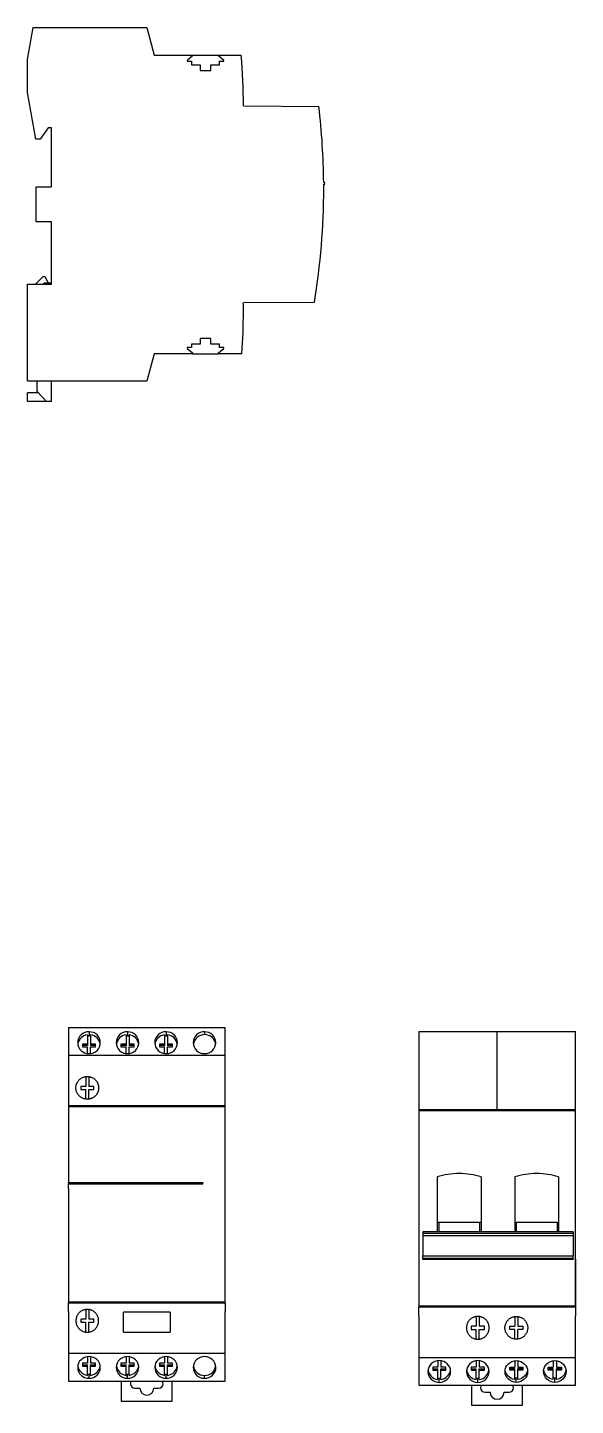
# Model space of a CAD drawing. Header units: millimetres. Extents: x 1019 to 1519, y 1262 to 1448.
# Drawn here: x 1114.2 to 1126.72, y 1265.02 to 1296.49 of the extents above; entities that cross this region are included whole.
import ezdxf

# ---------------------------------------------------------------- set-up
doc = ezdxf.new("R2010")
doc.units = ezdxf.units.MM

msp = doc.modelspace()

# ---------------------------------------------------------------- linework, layer by layer
for p, q in [((1114.205, 1295.76), (1114.334, 1296.49)), ((1114.334, 1296.49), (1116.929, 1296.49)), ((1116.929, 1296.49), (1117.098, 1295.86)), ((1114.205, 1295.01), (1114.205, 1295.76)), ((1117.098, 1295.86), (1117.97, 1295.86)), ((1117.97, 1295.841), (1117.85, 1295.74)), ((1117.97, 1295.86), (1117.97, 1295.841)), ((1117.97, 1295.86), (1118.57, 1295.86)), ((1118.57, 1295.86), (1119.085, 1295.86)), ((1118.57, 1295.841), (1118.57, 1295.86)), ((1118.69, 1295.74), (1118.57, 1295.841)), ((1117.85, 1295.74), (1117.85, 1295.72)), ((1117.85, 1295.72), (1117.95, 1295.72)), ((1117.95, 1295.72), (1117.95, 1295.64)), ((1117.95, 1295.64), (1118.145, 1295.64)), ((1118.145, 1295.64), (1118.145, 1295.51)), ((1118.145, 1295.51), (1118.395, 1295.51)), ((1118.395, 1295.64), (1118.59, 1295.64)), ((1118.395, 1295.51), (1118.395, 1295.64)), ((1118.59, 1295.72), (1118.69, 1295.72)), ((1118.59, 1295.64), (1118.59, 1295.72)), ((1118.69, 1295.72), (1118.69, 1295.74)), ((1114.394, 1293.94), (1114.205, 1295.01)), ((1119.135, 1294.7), (1120.86, 1294.685)), ((1114.675, 1294.2), (1114.493, 1293.94)), ((1114.755, 1294.2), (1114.675, 1294.2)), ((1114.755, 1292.85), (1114.755, 1294.2)), ((1114.493, 1293.94), (1114.394, 1293.94)), ((1120.979, 1292.95), (1120.969, 1292.95)), ((1120.97, 1292.91), (1120.979, 1292.91)), ((1114.405, 1292.85), (1114.755, 1292.85)), ((1114.405, 1292.05), (1114.405, 1292.85)), ((1114.755, 1292.05), (1114.405, 1292.05)), ((1114.755, 1290.63), (1114.755, 1292.05)), ((1114.385, 1290.63), (1114.555, 1290.8)), ((1114.605, 1290.8), (1114.555, 1290.8)), ((1114.605, 1290.8), (1114.675, 1290.65)), ((1114.205, 1290.63), (1114.755, 1290.63)), ((1114.205, 1288.41), (1114.205, 1290.63)), ((1114.57, 1290.63), (1114.586, 1290.65)), ((1114.755, 1290.65), (1114.586, 1290.65)), ((1120.757, 1290.214), (1119.134, 1290.2)), ((1117.85, 1289.18), (1117.85, 1289.16)), ((1117.95, 1289.18), (1117.85, 1289.18)), ((1117.85, 1289.16), (1117.97, 1289.06)), ((1117.95, 1289.26), (1117.95, 1289.18)), ((1118.145, 1289.26), (1117.95, 1289.26)), ((1118.145, 1289.39), (1118.145, 1289.26)), ((1118.395, 1289.39), (1118.145, 1289.39)), ((1118.395, 1289.26), (1118.395, 1289.39)), ((1118.59, 1289.26), (1118.395, 1289.26)), ((1118.57, 1289.06), (1118.69, 1289.16)), ((1118.59, 1289.18), (1118.59, 1289.26)), ((1118.69, 1289.18), (1118.59, 1289.18)), ((1118.69, 1289.16), (1118.69, 1289.18)), ((1117.098, 1289.04), (1116.929, 1288.41)), ((1117.97, 1289.04), (1117.098, 1289.04)), ((1117.97, 1289.06), (1117.97, 1289.04)), ((1117.97, 1289.04), (1118.57, 1289.04)), ((1118.57, 1289.04), (1118.57, 1289.06)), ((1119.101, 1289.04), (1118.57, 1289.04)), ((1116.929, 1288.41), (1114.205, 1288.41)), ((1114.425, 1288.179), (1114.425, 1288.41)), ((1114.755, 1287.95), (1114.755, 1288.41)), ((1114.205, 1287.95), (1114.205, 1288.15)), ((1114.452, 1288.15), (1114.205, 1288.15)), ((1114.639, 1287.95), (1114.205, 1287.95)), ((1114.639, 1287.95), (1114.425, 1288.179)), ((1114.755, 1287.95), (1114.639, 1287.95)), ((1115.139, 1273.651), (1115.139, 1273.021)), ((1115.139, 1273.651), (1118.719, 1273.651)), ((1115.574, 1273.485), (1115.574, 1273.272)), ((1115.609, 1273.552), (1115.609, 1273.456)), ((1115.644, 1273.485), (1115.644, 1273.272)), ((1116.454, 1273.485), (1116.454, 1273.272)), ((1116.489, 1273.552), (1116.489, 1273.456)), ((1116.524, 1273.485), (1116.524, 1273.272)), ((1117.334, 1273.485), (1117.334, 1273.272)), ((1117.369, 1273.552), (1117.369, 1273.456)), ((1117.404, 1273.485), (1117.404, 1273.272)), ((1118.249, 1273.552), (1118.249, 1273.487)), ((1118.719, 1273.021), (1118.719, 1273.651)), ((1123.14, 1273.557), (1123.14, 1272.927)), ((1123.14, 1273.557), (1126.72, 1273.557)), ((1126.72, 1272.927), (1126.72, 1273.557)), ((1115.574, 1273.272), (1115.459, 1273.272)), ((1115.459, 1273.272), (1115.459, 1273.205)), ((1115.574, 1273.241), (1115.459, 1273.241)), ((1115.459, 1273.205), (1115.574, 1273.205)), ((1115.574, 1273.272), (1115.574, 1273.241)), ((1115.574, 1273.057), (1115.574, 1273.205)), ((1115.644, 1273.272), (1115.644, 1273.241)), ((1115.759, 1273.272), (1115.644, 1273.272)), ((1115.759, 1273.241), (1115.644, 1273.241)), ((1115.644, 1273.205), (1115.759, 1273.205)), ((1115.644, 1273.057), (1115.644, 1273.205)), ((1115.759, 1273.205), (1115.759, 1273.272)), ((1116.454, 1273.272), (1116.339, 1273.272)), ((1116.339, 1273.272), (1116.339, 1273.205)), ((1116.454, 1273.241), (1116.339, 1273.241)), ((1116.339, 1273.205), (1116.454, 1273.205)), ((1116.454, 1273.272), (1116.454, 1273.241)), ((1116.454, 1273.057), (1116.454, 1273.205)), ((1116.524, 1273.272), (1116.524, 1273.241)), ((1116.639, 1273.272), (1116.524, 1273.272)), ((1116.639, 1273.241), (1116.524, 1273.241)), ((1116.524, 1273.205), (1116.639, 1273.205)), ((1116.524, 1273.057), (1116.524, 1273.205)), ((1116.639, 1273.205), (1116.639, 1273.272)), ((1117.334, 1273.272), (1117.219, 1273.272)), ((1117.219, 1273.272), (1117.219, 1273.205)), ((1117.334, 1273.241), (1117.219, 1273.241)), ((1117.219, 1273.205), (1117.334, 1273.205)), ((1117.334, 1273.272), (1117.334, 1273.241)), ((1117.334, 1273.057), (1117.334, 1273.205)), ((1117.404, 1273.272), (1117.404, 1273.241)), ((1117.519, 1273.272), (1117.404, 1273.272)), ((1117.519, 1273.241), (1117.404, 1273.241)), ((1117.404, 1273.205), (1117.519, 1273.205)), ((1117.404, 1273.057), (1117.404, 1273.205)), ((1117.519, 1273.205), (1117.519, 1273.272)), ((1115.139, 1273.021), (1115.139, 1271.861)), ((1115.139, 1273.021), (1118.719, 1273.021)), ((1118.719, 1271.861), (1118.719, 1273.021)), ((1123.14, 1272.927), (1123.14, 1271.767)), ((1126.72, 1271.767), (1126.72, 1272.927)), ((1115.375, 1272.444), (1115.384, 1272.453)), ((1115.384, 1272.453), (1115.393, 1272.461)), ((1115.393, 1272.461), (1115.402, 1272.47)), ((1115.402, 1272.47), (1115.411, 1272.477)), ((1115.411, 1272.477), (1115.421, 1272.484)), ((1115.421, 1272.484), (1115.431, 1272.491)), ((1115.431, 1272.491), (1115.442, 1272.497)), ((1115.442, 1272.497), (1115.452, 1272.503)), ((1115.452, 1272.503), (1115.463, 1272.508)), ((1115.463, 1272.508), (1115.474, 1272.513)), ((1115.474, 1272.513), (1115.486, 1272.517)), ((1115.486, 1272.517), (1115.497, 1272.521)), ((1115.497, 1272.521), (1115.509, 1272.524)), ((1115.509, 1272.524), (1115.521, 1272.526)), ((1115.521, 1272.526), (1115.533, 1272.528)), ((1115.533, 1272.528), (1115.545, 1272.53)), ((1115.534, 1272.528), (1115.534, 1272.306)), ((1115.545, 1272.53), (1115.557, 1272.53)), ((1115.557, 1272.53), (1115.569, 1272.531)), ((1115.569, 1272.531), (1115.581, 1272.53)), ((1115.581, 1272.53), (1115.593, 1272.53)), ((1115.593, 1272.53), (1115.606, 1272.528)), ((1115.604, 1272.528), (1115.604, 1272.306)), ((1115.606, 1272.528), (1115.618, 1272.526)), ((1115.618, 1272.526), (1115.629, 1272.524)), ((1115.629, 1272.524), (1115.641, 1272.52)), ((1115.641, 1272.52), (1115.653, 1272.517)), ((1115.653, 1272.517), (1115.664, 1272.513)), ((1115.664, 1272.513), (1115.676, 1272.508)), ((1115.676, 1272.508), (1115.687, 1272.503)), ((1115.687, 1272.503), (1115.698, 1272.497)), ((1115.698, 1272.497), (1115.708, 1272.49)), ((1115.708, 1272.49), (1115.718, 1272.484)), ((1115.718, 1272.484), (1115.728, 1272.476)), ((1115.728, 1272.476), (1115.738, 1272.469)), ((1115.738, 1272.469), (1115.747, 1272.46)), ((1115.747, 1272.46), (1115.756, 1272.452)), ((1115.756, 1272.452), (1115.764, 1272.443)), ((1115.309, 1272.277), (1115.31, 1272.289)), ((1115.309, 1272.265), (1115.309, 1272.277)), ((1115.31, 1272.252), (1115.309, 1272.265)), ((1115.31, 1272.289), (1115.311, 1272.301)), ((1115.311, 1272.24), (1115.31, 1272.252)), ((1115.311, 1272.301), (1115.313, 1272.314)), ((1115.313, 1272.228), (1115.311, 1272.24)), ((1115.313, 1272.314), (1115.315, 1272.326)), ((1115.315, 1272.216), (1115.313, 1272.228)), ((1115.315, 1272.326), (1115.318, 1272.338)), ((1115.318, 1272.204), (1115.315, 1272.216)), ((1115.318, 1272.338), (1115.321, 1272.349)), ((1115.321, 1272.192), (1115.318, 1272.204)), ((1115.321, 1272.349), (1115.325, 1272.361)), ((1115.325, 1272.181), (1115.321, 1272.192)), ((1115.325, 1272.361), (1115.33, 1272.372)), ((1115.33, 1272.169), (1115.325, 1272.181)), ((1115.33, 1272.372), (1115.335, 1272.383)), ((1115.335, 1272.158), (1115.33, 1272.169)), ((1115.335, 1272.383), (1115.34, 1272.394)), ((1115.34, 1272.147), (1115.335, 1272.158)), ((1115.34, 1272.394), (1115.346, 1272.405)), ((1115.346, 1272.137), (1115.34, 1272.147)), ((1115.346, 1272.405), (1115.353, 1272.415)), ((1115.353, 1272.127), (1115.346, 1272.137)), ((1115.353, 1272.415), (1115.36, 1272.425)), ((1115.36, 1272.425), (1115.368, 1272.435)), ((1115.368, 1272.435), (1115.375, 1272.444)), ((1115.419, 1272.306), (1115.419, 1272.236)), ((1115.534, 1272.306), (1115.419, 1272.306)), ((1115.419, 1272.236), (1115.534, 1272.236)), ((1115.534, 1272.013), (1115.534, 1272.236)), ((1115.719, 1272.306), (1115.604, 1272.306)), ((1115.604, 1272.013), (1115.604, 1272.236)), ((1115.604, 1272.236), (1115.719, 1272.236)), ((1115.719, 1272.236), (1115.719, 1272.306)), ((1115.764, 1272.443), (1115.772, 1272.433)), ((1115.772, 1272.433), (1115.779, 1272.424)), ((1115.779, 1272.424), (1115.786, 1272.414)), ((1115.786, 1272.414), (1115.793, 1272.403)), ((1115.792, 1272.137), (1115.786, 1272.127)), ((1115.798, 1272.148), (1115.792, 1272.137)), ((1115.793, 1272.403), (1115.799, 1272.393)), ((1115.804, 1272.158), (1115.798, 1272.148)), ((1115.799, 1272.393), (1115.804, 1272.382)), ((1115.804, 1272.382), (1115.809, 1272.371)), ((1115.809, 1272.169), (1115.804, 1272.158)), ((1115.809, 1272.371), (1115.814, 1272.359)), ((1115.813, 1272.181), (1115.809, 1272.169)), ((1115.817, 1272.192), (1115.813, 1272.181)), ((1115.814, 1272.359), (1115.817, 1272.348)), ((1115.817, 1272.348), (1115.821, 1272.336)), ((1115.82, 1272.204), (1115.817, 1272.192)), ((1115.823, 1272.215), (1115.82, 1272.204)), ((1115.821, 1272.336), (1115.824, 1272.324)), ((1115.826, 1272.227), (1115.823, 1272.215)), ((1115.824, 1272.324), (1115.826, 1272.312)), ((1115.826, 1272.312), (1115.827, 1272.3)), ((1115.827, 1272.239), (1115.826, 1272.227)), ((1115.827, 1272.3), (1115.829, 1272.288)), ((1115.828, 1272.252), (1115.827, 1272.239)), ((1115.829, 1272.264), (1115.828, 1272.252)), ((1115.829, 1272.288), (1115.829, 1272.276)), ((1115.829, 1272.276), (1115.829, 1272.264)), ((1115.139, 1271.861), (1115.139, 1271.846)), ((1118.719, 1271.861), (1115.139, 1271.861)), ((1115.139, 1271.846), (1115.139, 1270.111)), ((1115.139, 1271.846), (1118.719, 1271.846)), ((1115.36, 1272.117), (1115.353, 1272.127)), ((1115.367, 1272.107), (1115.36, 1272.117)), ((1115.375, 1272.098), (1115.367, 1272.107)), ((1115.383, 1272.089), (1115.375, 1272.098)), ((1115.392, 1272.08), (1115.383, 1272.089)), ((1115.401, 1272.072), (1115.392, 1272.08)), ((1115.411, 1272.065), (1115.401, 1272.072)), ((1115.42, 1272.057), (1115.411, 1272.065)), ((1115.431, 1272.051), (1115.42, 1272.057)), ((1115.441, 1272.044), (1115.431, 1272.051)), ((1115.452, 1272.039), (1115.441, 1272.044)), ((1115.463, 1272.033), (1115.452, 1272.039)), ((1115.474, 1272.029), (1115.463, 1272.033)), ((1115.485, 1272.025), (1115.474, 1272.029)), ((1115.497, 1272.021), (1115.485, 1272.025)), ((1115.509, 1272.018), (1115.497, 1272.021)), ((1115.521, 1272.015), (1115.509, 1272.018)), ((1115.533, 1272.013), (1115.521, 1272.015)), ((1115.545, 1272.012), (1115.533, 1272.013)), ((1115.557, 1272.011), (1115.545, 1272.012)), ((1115.569, 1272.011), (1115.557, 1272.011)), ((1115.581, 1272.011), (1115.569, 1272.011)), ((1115.594, 1272.012), (1115.581, 1272.011)), ((1115.606, 1272.013), (1115.594, 1272.012)), ((1115.618, 1272.015), (1115.606, 1272.013)), ((1115.63, 1272.018), (1115.618, 1272.015)), ((1115.641, 1272.021), (1115.63, 1272.018)), ((1115.653, 1272.025), (1115.641, 1272.021)), ((1115.664, 1272.029), (1115.653, 1272.025)), ((1115.676, 1272.033), (1115.664, 1272.029)), ((1115.687, 1272.039), (1115.676, 1272.033)), ((1115.697, 1272.044), (1115.687, 1272.039)), ((1115.708, 1272.051), (1115.697, 1272.044)), ((1115.718, 1272.057), (1115.708, 1272.051)), ((1115.728, 1272.065), (1115.718, 1272.057)), ((1115.737, 1272.072), (1115.728, 1272.065)), ((1115.746, 1272.08), (1115.737, 1272.072)), ((1115.755, 1272.089), (1115.746, 1272.08)), ((1115.763, 1272.098), (1115.755, 1272.089)), ((1115.771, 1272.107), (1115.763, 1272.098)), ((1115.779, 1272.117), (1115.771, 1272.107)), ((1115.786, 1272.127), (1115.779, 1272.117)), ((1118.719, 1271.846), (1118.719, 1271.861)), ((1118.719, 1269.976), (1118.719, 1271.846)), ((1123.14, 1271.767), (1123.14, 1267.282)), ((1123.14, 1271.767), (1123.14, 1271.752)), ((1126.72, 1271.767), (1123.14, 1271.767)), ((1123.14, 1271.752), (1126.72, 1271.752)), ((1123.18, 1271.752), (1126.72, 1271.752)), ((1126.72, 1271.752), (1126.72, 1271.767)), ((1126.72, 1269.882), (1126.72, 1271.752)), ((1115.139, 1270.091), (1115.139, 1270.111)), ((1115.139, 1270.111), (1118.209, 1270.111)), ((1115.139, 1270.091), (1115.139, 1270.071)), ((1118.209, 1270.071), (1115.139, 1270.071)), ((1115.139, 1269.976), (1115.139, 1270.071)), ((1115.139, 1269.976), (1115.139, 1267.375)), ((1118.209, 1270.111), (1118.209, 1270.091)), ((1118.209, 1270.071), (1118.209, 1270.091)), ((1118.719, 1267.375), (1118.719, 1269.976)), ((1123.565, 1270.236), (1123.565, 1269.524)), ((1124.565, 1270.236), (1124.565, 1269.524)), ((1125.335, 1270.236), (1125.335, 1269.524)), ((1126.335, 1270.236), (1126.335, 1269.524)), ((1126.72, 1267.282), (1126.72, 1269.882)), ((1123.565, 1269.524), (1123.565, 1268.982)), ((1124.565, 1269.524), (1124.565, 1268.982)), ((1125.335, 1269.524), (1125.335, 1268.982)), ((1126.335, 1269.524), (1126.335, 1268.982)), ((1123.565, 1269.203), (1123.6, 1269.203)), ((1123.6, 1269.203), (1124.53, 1269.203)), ((1123.6, 1269.203), (1123.6, 1268.982)), ((1124.53, 1269.203), (1124.565, 1269.203)), ((1124.53, 1269.203), (1124.53, 1268.982)), ((1125.335, 1269.203), (1125.37, 1269.203)), ((1125.37, 1269.203), (1126.3, 1269.203)), ((1125.37, 1269.203), (1125.37, 1268.982)), ((1126.3, 1269.203), (1126.3, 1268.982)), ((1123.235, 1268.982), (1123.235, 1268.954)), ((1126.665, 1268.982), (1123.235, 1268.982)), ((1123.235, 1268.954), (1123.235, 1268.898)), ((1123.235, 1268.954), (1126.665, 1268.954)), ((1123.235, 1268.898), (1123.235, 1268.437)), ((1123.235, 1268.898), (1126.665, 1268.898)), ((1126.665, 1268.982), (1126.665, 1268.954)), ((1126.665, 1268.954), (1126.665, 1268.898)), ((1126.665, 1268.898), (1126.665, 1268.437)), ((1123.235, 1268.374), (1123.235, 1268.437)), ((1123.235, 1268.437), (1126.665, 1268.437)), ((1123.235, 1268.374), (1123.235, 1268.361)), ((1126.665, 1268.374), (1123.235, 1268.374)), ((1126.665, 1268.361), (1123.235, 1268.361)), ((1123.235, 1268.353), (1123.235, 1268.361)), ((1126.665, 1268.374), (1126.665, 1268.437)), ((1126.665, 1268.374), (1126.665, 1268.361)), ((1126.665, 1268.353), (1126.665, 1268.361)), ((1126.72, 1268.36), (1126.72, 1267.252)), ((1126.665, 1268.353), (1123.235, 1268.353)), ((1118.719, 1267.375), (1115.139, 1267.375)), ((1115.139, 1267.375), (1115.139, 1267.361)), ((1115.139, 1267.161), (1115.139, 1267.361)), ((1115.139, 1267.361), (1118.719, 1267.361)), ((1115.139, 1267.161), (1115.139, 1266.201)), ((1115.363, 1267.109), (1115.352, 1267.094)), ((1115.375, 1267.123), (1115.363, 1267.109)), ((1115.387, 1267.137), (1115.375, 1267.123)), ((1115.401, 1267.149), (1115.387, 1267.137)), ((1115.416, 1267.161), (1115.401, 1267.149)), ((1115.428, 1267.169), (1115.416, 1267.161)), ((1115.441, 1267.177), (1115.428, 1267.169)), ((1115.454, 1267.184), (1115.441, 1267.177)), ((1115.468, 1267.19), (1115.454, 1267.184)), ((1115.482, 1267.195), (1115.468, 1267.19)), ((1115.496, 1267.2), (1115.482, 1267.195)), ((1115.51, 1267.204), (1115.496, 1267.2)), ((1115.525, 1267.207), (1115.51, 1267.204)), ((1115.539, 1267.209), (1115.525, 1267.207)), ((1115.534, 1267.208), (1115.534, 1266.986)), ((1115.554, 1267.21), (1115.539, 1267.209)), ((1115.569, 1267.211), (1115.554, 1267.21)), ((1115.584, 1267.21), (1115.569, 1267.211)), ((1115.599, 1267.209), (1115.584, 1267.21)), ((1115.614, 1267.207), (1115.599, 1267.209)), ((1115.604, 1267.208), (1115.604, 1266.986)), ((1115.628, 1267.204), (1115.614, 1267.207)), ((1115.643, 1267.2), (1115.628, 1267.204)), ((1115.657, 1267.195), (1115.643, 1267.2)), ((1115.671, 1267.19), (1115.657, 1267.195)), ((1115.684, 1267.184), (1115.671, 1267.19)), ((1115.697, 1267.177), (1115.684, 1267.184)), ((1115.71, 1267.169), (1115.697, 1267.177)), ((1115.722, 1267.161), (1115.71, 1267.169)), ((1115.737, 1267.149), (1115.722, 1267.161)), ((1115.751, 1267.137), (1115.737, 1267.149)), ((1115.764, 1267.123), (1115.751, 1267.137)), ((1115.776, 1267.109), (1115.764, 1267.123)), ((1115.786, 1267.094), (1115.776, 1267.109)), ((1116.399, 1266.691), (1116.399, 1267.151)), ((1117.459, 1267.151), (1116.399, 1267.151)), ((1117.459, 1267.151), (1117.459, 1266.691)), ((1118.719, 1267.361), (1118.719, 1267.375)), ((1118.719, 1267.361), (1118.719, 1267.161)), ((1118.719, 1266.201), (1118.719, 1267.161)), ((1126.72, 1267.282), (1123.14, 1267.282)), ((1123.14, 1267.282), (1123.14, 1267.267)), ((1123.14, 1267.067), (1123.14, 1267.267)), ((1123.14, 1267.267), (1126.72, 1267.267)), ((1126.72, 1267.267), (1126.72, 1267.282)), ((1126.72, 1267.267), (1126.72, 1267.067)), ((1115.31, 1266.971), (1115.309, 1266.953)), ((1115.309, 1266.953), (1115.31, 1266.934)), ((1115.312, 1266.99), (1115.31, 1266.971)), ((1115.31, 1266.934), (1115.312, 1266.915)), ((1115.316, 1267.008), (1115.312, 1266.99)), ((1115.312, 1266.915), (1115.315, 1266.897)), ((1115.315, 1266.897), (1115.319, 1266.879)), ((1115.32, 1267.026), (1115.316, 1267.008)), ((1115.319, 1266.879), (1115.325, 1266.861)), ((1115.326, 1267.044), (1115.32, 1267.026)), ((1115.325, 1266.861), (1115.332, 1266.844)), ((1115.334, 1267.061), (1115.326, 1267.044)), ((1115.332, 1266.844), (1115.34, 1266.827)), ((1115.342, 1267.078), (1115.334, 1267.061)), ((1115.34, 1266.827), (1115.35, 1266.811)), ((1115.352, 1267.094), (1115.342, 1267.078)), ((1115.35, 1266.811), (1115.36, 1266.796)), ((1115.36, 1266.796), (1115.372, 1266.781)), ((1115.419, 1266.986), (1115.419, 1266.916)), ((1115.534, 1266.986), (1115.419, 1266.986)), ((1115.419, 1266.916), (1115.534, 1266.916)), ((1115.534, 1266.693), (1115.534, 1266.916)), ((1115.719, 1266.986), (1115.604, 1266.986)), ((1115.604, 1266.693), (1115.604, 1266.916)), ((1115.604, 1266.916), (1115.719, 1266.916)), ((1115.719, 1266.916), (1115.719, 1266.986)), ((1115.766, 1266.781), (1115.778, 1266.796)), ((1115.778, 1266.796), (1115.789, 1266.811)), ((1115.796, 1267.078), (1115.786, 1267.094)), ((1115.789, 1266.811), (1115.798, 1266.827)), ((1115.805, 1267.061), (1115.796, 1267.078)), ((1115.798, 1266.827), (1115.806, 1266.844)), ((1115.812, 1267.044), (1115.805, 1267.061)), ((1115.806, 1266.844), (1115.813, 1266.861)), ((1115.818, 1267.026), (1115.812, 1267.044)), ((1115.813, 1266.861), (1115.819, 1266.879)), ((1115.823, 1267.008), (1115.818, 1267.026)), ((1115.819, 1266.879), (1115.824, 1266.897)), ((1115.826, 1266.99), (1115.823, 1267.008)), ((1115.824, 1266.897), (1115.827, 1266.915)), ((1115.828, 1266.971), (1115.826, 1266.99)), ((1115.827, 1266.915), (1115.829, 1266.934)), ((1115.829, 1266.952), (1115.828, 1266.971)), ((1115.829, 1266.934), (1115.829, 1266.952)), ((1123.14, 1267.067), (1123.14, 1266.107)), ((1124.233, 1266.829), (1124.231, 1266.81)), ((1124.231, 1266.81), (1124.231, 1266.792)), ((1124.231, 1266.792), (1124.231, 1266.773)), ((1124.237, 1266.847), (1124.233, 1266.829)), ((1124.242, 1266.865), (1124.237, 1266.847)), ((1124.248, 1266.883), (1124.242, 1266.865)), ((1124.255, 1266.9), (1124.248, 1266.883)), ((1124.264, 1266.917), (1124.255, 1266.9)), ((1124.273, 1266.933), (1124.264, 1266.917)), ((1124.284, 1266.948), (1124.273, 1266.933)), ((1124.296, 1266.962), (1124.284, 1266.948)), ((1124.309, 1266.976), (1124.296, 1266.962)), ((1124.322, 1266.988), (1124.309, 1266.976)), ((1124.337, 1267), (1124.322, 1266.988)), ((1124.35, 1267.008), (1124.337, 1267)), ((1124.34, 1266.825), (1124.34, 1266.755)), ((1124.455, 1266.825), (1124.34, 1266.825)), ((1124.362, 1267.016), (1124.35, 1267.008)), ((1124.375, 1267.023), (1124.362, 1267.016)), ((1124.389, 1267.029), (1124.375, 1267.023)), ((1124.403, 1267.035), (1124.389, 1267.029)), ((1124.417, 1267.039), (1124.403, 1267.035)), ((1124.432, 1267.043), (1124.417, 1267.039)), ((1124.446, 1267.046), (1124.432, 1267.043)), ((1124.461, 1267.048), (1124.446, 1267.046)), ((1124.455, 1267.048), (1124.455, 1266.825)), ((1124.476, 1267.049), (1124.461, 1267.048)), ((1124.49, 1267.05), (1124.476, 1267.049)), ((1124.505, 1267.049), (1124.49, 1267.05)), ((1124.52, 1267.048), (1124.505, 1267.049)), ((1124.535, 1267.046), (1124.52, 1267.048)), ((1124.525, 1267.048), (1124.525, 1266.825)), ((1124.64, 1266.825), (1124.525, 1266.825)), ((1124.549, 1267.043), (1124.535, 1267.046)), ((1124.564, 1267.039), (1124.549, 1267.043)), ((1124.578, 1267.035), (1124.564, 1267.039)), ((1124.592, 1267.029), (1124.578, 1267.035)), ((1124.606, 1267.023), (1124.592, 1267.029)), ((1124.619, 1267.016), (1124.606, 1267.023)), ((1124.631, 1267.008), (1124.619, 1267.016)), ((1124.644, 1267), (1124.631, 1267.008)), ((1124.64, 1266.755), (1124.64, 1266.825)), ((1124.659, 1266.988), (1124.644, 1267)), ((1124.672, 1266.976), (1124.659, 1266.988)), ((1124.685, 1266.962), (1124.672, 1266.976)), ((1124.697, 1266.948), (1124.685, 1266.962)), ((1124.708, 1266.933), (1124.697, 1266.948)), ((1124.717, 1266.917), (1124.708, 1266.933)), ((1124.726, 1266.9), (1124.717, 1266.917)), ((1124.733, 1266.883), (1124.726, 1266.9)), ((1124.739, 1266.865), (1124.733, 1266.883)), ((1124.744, 1266.847), (1124.739, 1266.865)), ((1124.748, 1266.829), (1124.744, 1266.847)), ((1124.75, 1266.81), (1124.748, 1266.829)), ((1124.75, 1266.792), (1124.75, 1266.81)), ((1124.75, 1266.773), (1124.75, 1266.792)), ((1125.111, 1266.81), (1125.113, 1266.829)), ((1125.111, 1266.792), (1125.111, 1266.81)), ((1125.111, 1266.773), (1125.111, 1266.792)), ((1125.113, 1266.829), (1125.117, 1266.847)), ((1125.117, 1266.847), (1125.122, 1266.865)), ((1125.122, 1266.865), (1125.128, 1266.883)), ((1125.128, 1266.883), (1125.135, 1266.9)), ((1125.135, 1266.9), (1125.144, 1266.917)), ((1125.144, 1266.917), (1125.153, 1266.933)), ((1125.153, 1266.933), (1125.164, 1266.948)), ((1125.164, 1266.948), (1125.176, 1266.962)), ((1125.176, 1266.962), (1125.189, 1266.976)), ((1125.189, 1266.976), (1125.202, 1266.988)), ((1125.202, 1266.988), (1125.217, 1267)), ((1125.217, 1267), (1125.23, 1267.008)), ((1125.22, 1266.825), (1125.335, 1266.825)), ((1125.22, 1266.755), (1125.22, 1266.825)), ((1125.23, 1267.008), (1125.242, 1267.016)), ((1125.242, 1267.016), (1125.255, 1267.023)), ((1125.255, 1267.023), (1125.269, 1267.029)), ((1125.269, 1267.029), (1125.283, 1267.035)), ((1125.283, 1267.035), (1125.297, 1267.039)), ((1125.297, 1267.039), (1125.312, 1267.043)), ((1125.312, 1267.043), (1125.326, 1267.046)), ((1125.326, 1267.046), (1125.341, 1267.048)), ((1125.335, 1267.048), (1125.335, 1266.825)), ((1125.341, 1267.048), (1125.356, 1267.049)), ((1125.356, 1267.049), (1125.37, 1267.05)), ((1125.37, 1267.05), (1125.385, 1267.049)), ((1125.385, 1267.049), (1125.4, 1267.048)), ((1125.4, 1267.048), (1125.415, 1267.046)), ((1125.405, 1267.048), (1125.405, 1266.825)), ((1125.405, 1266.825), (1125.52, 1266.825)), ((1125.415, 1267.046), (1125.429, 1267.043)), ((1125.429, 1267.043), (1125.444, 1267.039)), ((1125.444, 1267.039), (1125.458, 1267.035)), ((1125.458, 1267.035), (1125.472, 1267.029)), ((1125.472, 1267.029), (1125.486, 1267.023)), ((1125.486, 1267.023), (1125.499, 1267.016)), ((1125.499, 1267.016), (1125.511, 1267.008)), ((1125.511, 1267.008), (1125.524, 1267)), ((1125.52, 1266.825), (1125.52, 1266.755)), ((1125.524, 1267), (1125.539, 1266.988)), ((1125.539, 1266.988), (1125.552, 1266.976)), ((1125.552, 1266.976), (1125.565, 1266.962)), ((1125.565, 1266.962), (1125.577, 1266.948)), ((1125.577, 1266.948), (1125.588, 1266.933)), ((1125.588, 1266.933), (1125.597, 1266.917)), ((1125.597, 1266.917), (1125.606, 1266.9)), ((1125.606, 1266.9), (1125.613, 1266.883)), ((1125.613, 1266.883), (1125.619, 1266.865)), ((1125.619, 1266.865), (1125.624, 1266.847)), ((1125.624, 1266.847), (1125.628, 1266.829)), ((1125.628, 1266.829), (1125.63, 1266.81)), ((1125.63, 1266.81), (1125.63, 1266.792)), ((1125.63, 1266.792), (1125.63, 1266.773)), ((1126.72, 1266.107), (1126.72, 1267.067)), ((1115.372, 1266.781), (1115.385, 1266.768)), ((1115.385, 1266.768), (1115.398, 1266.755)), ((1115.398, 1266.755), (1115.413, 1266.743)), ((1115.413, 1266.743), (1115.428, 1266.732)), ((1115.428, 1266.732), (1115.444, 1266.723)), ((1115.444, 1266.723), (1115.461, 1266.714)), ((1115.461, 1266.714), (1115.478, 1266.707)), ((1115.478, 1266.707), (1115.496, 1266.701)), ((1115.496, 1266.701), (1115.514, 1266.697)), ((1115.514, 1266.697), (1115.532, 1266.693)), ((1115.532, 1266.693), (1115.55, 1266.691)), ((1115.55, 1266.691), (1115.569, 1266.691)), ((1115.569, 1266.691), (1115.588, 1266.691)), ((1115.588, 1266.691), (1115.607, 1266.693)), ((1115.607, 1266.693), (1115.625, 1266.697)), ((1115.625, 1266.697), (1115.643, 1266.701)), ((1115.643, 1266.701), (1115.66, 1266.707)), ((1115.66, 1266.707), (1115.678, 1266.714)), ((1115.678, 1266.714), (1115.694, 1266.723)), ((1115.694, 1266.723), (1115.71, 1266.732)), ((1115.71, 1266.732), (1115.726, 1266.743)), ((1115.726, 1266.743), (1115.74, 1266.755)), ((1115.74, 1266.755), (1115.754, 1266.767)), ((1115.754, 1266.767), (1115.766, 1266.781)), ((1116.399, 1266.691), (1117.459, 1266.691)), ((1124.231, 1266.773), (1124.233, 1266.755)), ((1124.233, 1266.755), (1124.236, 1266.736)), ((1124.236, 1266.736), (1124.241, 1266.718)), ((1124.241, 1266.718), (1124.246, 1266.7)), ((1124.246, 1266.7), (1124.253, 1266.683)), ((1124.253, 1266.683), (1124.262, 1266.667)), ((1124.262, 1266.667), (1124.271, 1266.65)), ((1124.271, 1266.65), (1124.282, 1266.635)), ((1124.282, 1266.635), (1124.293, 1266.62)), ((1124.293, 1266.62), (1124.306, 1266.607)), ((1124.306, 1266.607), (1124.32, 1266.594)), ((1124.32, 1266.594), (1124.334, 1266.582)), ((1124.334, 1266.582), (1124.349, 1266.572)), ((1124.34, 1266.755), (1124.455, 1266.755)), ((1124.349, 1266.572), (1124.365, 1266.562)), ((1124.365, 1266.562), (1124.382, 1266.554)), ((1124.382, 1266.554), (1124.399, 1266.546)), ((1124.399, 1266.546), (1124.417, 1266.541)), ((1124.417, 1266.541), (1124.435, 1266.536)), ((1124.435, 1266.536), (1124.453, 1266.533)), ((1124.453, 1266.533), (1124.472, 1266.531)), ((1124.455, 1266.532), (1124.455, 1266.755)), ((1124.472, 1266.531), (1124.49, 1266.53)), ((1124.49, 1266.53), (1124.509, 1266.531)), ((1124.509, 1266.531), (1124.528, 1266.533)), ((1124.525, 1266.532), (1124.525, 1266.755)), ((1124.525, 1266.755), (1124.64, 1266.755)), ((1124.528, 1266.533), (1124.546, 1266.536)), ((1124.546, 1266.536), (1124.564, 1266.541)), ((1124.564, 1266.541), (1124.582, 1266.546)), ((1124.582, 1266.546), (1124.599, 1266.554)), ((1124.599, 1266.554), (1124.616, 1266.562)), ((1124.616, 1266.562), (1124.632, 1266.572)), ((1124.632, 1266.572), (1124.647, 1266.582)), ((1124.647, 1266.582), (1124.661, 1266.594)), ((1124.661, 1266.594), (1124.675, 1266.607)), ((1124.675, 1266.607), (1124.688, 1266.62)), ((1124.688, 1266.62), (1124.699, 1266.635)), ((1124.699, 1266.635), (1124.71, 1266.65)), ((1124.71, 1266.65), (1124.719, 1266.666)), ((1124.719, 1266.666), (1124.728, 1266.683)), ((1124.728, 1266.683), (1124.735, 1266.7)), ((1124.735, 1266.7), (1124.74, 1266.718)), ((1124.74, 1266.718), (1124.745, 1266.736)), ((1124.745, 1266.736), (1124.748, 1266.755)), ((1124.748, 1266.755), (1124.75, 1266.773)), ((1125.113, 1266.755), (1125.111, 1266.773)), ((1125.116, 1266.736), (1125.113, 1266.755)), ((1125.121, 1266.718), (1125.116, 1266.736)), ((1125.126, 1266.7), (1125.121, 1266.718)), ((1125.133, 1266.683), (1125.126, 1266.7)), ((1125.142, 1266.666), (1125.133, 1266.683)), ((1125.151, 1266.65), (1125.142, 1266.666)), ((1125.162, 1266.635), (1125.151, 1266.65)), ((1125.173, 1266.62), (1125.162, 1266.635)), ((1125.186, 1266.607), (1125.173, 1266.62)), ((1125.2, 1266.594), (1125.186, 1266.607)), ((1125.214, 1266.582), (1125.2, 1266.594)), ((1125.229, 1266.572), (1125.214, 1266.582)), ((1125.335, 1266.755), (1125.22, 1266.755)), ((1125.245, 1266.562), (1125.229, 1266.572)), ((1125.262, 1266.554), (1125.245, 1266.562)), ((1125.279, 1266.546), (1125.262, 1266.554)), ((1125.297, 1266.541), (1125.279, 1266.546)), ((1125.315, 1266.536), (1125.297, 1266.541)), ((1125.333, 1266.533), (1125.315, 1266.536)), ((1125.352, 1266.531), (1125.333, 1266.533)), ((1125.335, 1266.532), (1125.335, 1266.755)), ((1125.37, 1266.53), (1125.352, 1266.531)), ((1125.389, 1266.531), (1125.37, 1266.53)), ((1125.408, 1266.533), (1125.389, 1266.531)), ((1125.405, 1266.532), (1125.405, 1266.755)), ((1125.52, 1266.755), (1125.405, 1266.755)), ((1125.426, 1266.536), (1125.408, 1266.533)), ((1125.444, 1266.541), (1125.426, 1266.536)), ((1125.462, 1266.546), (1125.444, 1266.541)), ((1125.479, 1266.554), (1125.462, 1266.546)), ((1125.496, 1266.562), (1125.479, 1266.554)), ((1125.512, 1266.572), (1125.496, 1266.562)), ((1125.527, 1266.582), (1125.512, 1266.572)), ((1125.541, 1266.594), (1125.527, 1266.582)), ((1125.555, 1266.607), (1125.541, 1266.594)), ((1125.568, 1266.62), (1125.555, 1266.607)), ((1125.579, 1266.635), (1125.568, 1266.62)), ((1125.59, 1266.65), (1125.579, 1266.635)), ((1125.599, 1266.667), (1125.59, 1266.65)), ((1125.608, 1266.683), (1125.599, 1266.667)), ((1125.615, 1266.7), (1125.608, 1266.683)), ((1125.62, 1266.718), (1125.615, 1266.7)), ((1125.625, 1266.736), (1125.62, 1266.718)), ((1125.628, 1266.755), (1125.625, 1266.736)), ((1125.63, 1266.773), (1125.628, 1266.755)), ((1115.139, 1266.201), (1115.139, 1265.571)), ((1118.719, 1266.201), (1115.139, 1266.201)), ((1118.719, 1265.571), (1118.719, 1266.201)), ((1115.574, 1265.985), (1115.459, 1265.985)), ((1115.459, 1265.985), (1115.459, 1265.917)), ((1115.459, 1265.948), (1115.574, 1265.948)), ((1115.459, 1265.917), (1115.574, 1265.917)), ((1115.574, 1266.133), (1115.574, 1265.985)), ((1115.574, 1265.917), (1115.574, 1265.948)), ((1115.574, 1265.704), (1115.574, 1265.917)), ((1115.644, 1266.133), (1115.644, 1265.985)), ((1115.759, 1265.985), (1115.644, 1265.985)), ((1115.644, 1265.948), (1115.759, 1265.948)), ((1115.644, 1265.917), (1115.644, 1265.948)), ((1115.644, 1265.917), (1115.759, 1265.917)), ((1115.644, 1265.704), (1115.644, 1265.917)), ((1115.759, 1265.917), (1115.759, 1265.985)), ((1116.454, 1265.985), (1116.339, 1265.985)), ((1116.339, 1265.985), (1116.339, 1265.917)), ((1116.339, 1265.948), (1116.454, 1265.948)), ((1116.339, 1265.917), (1116.454, 1265.917)), ((1116.454, 1266.133), (1116.454, 1265.985)), ((1116.454, 1265.917), (1116.454, 1265.948)), ((1116.454, 1265.704), (1116.454, 1265.917)), ((1116.524, 1266.133), (1116.524, 1265.985)), ((1116.639, 1265.985), (1116.524, 1265.985)), ((1116.524, 1265.948), (1116.639, 1265.948)), ((1116.524, 1265.917), (1116.524, 1265.948)), ((1116.524, 1265.917), (1116.639, 1265.917)), ((1116.524, 1265.704), (1116.524, 1265.917)), ((1116.639, 1265.917), (1116.639, 1265.985)), ((1117.334, 1265.985), (1117.219, 1265.985)), ((1117.219, 1265.985), (1117.219, 1265.917)), ((1117.219, 1265.948), (1117.334, 1265.948)), ((1117.219, 1265.917), (1117.334, 1265.917)), ((1117.334, 1266.133), (1117.334, 1265.985)), ((1117.334, 1265.917), (1117.334, 1265.948)), ((1117.334, 1265.704), (1117.334, 1265.917)), ((1117.404, 1266.133), (1117.404, 1265.985)), ((1117.519, 1265.985), (1117.404, 1265.985)), ((1117.404, 1265.948), (1117.519, 1265.948)), ((1117.404, 1265.917), (1117.404, 1265.948)), ((1117.404, 1265.917), (1117.519, 1265.917)), ((1117.404, 1265.704), (1117.404, 1265.917)), ((1117.519, 1265.917), (1117.519, 1265.985)), ((1123.14, 1266.107), (1123.14, 1265.477)), ((1126.72, 1266.107), (1123.14, 1266.107)), ((1123.575, 1265.891), (1123.46, 1265.891)), ((1123.46, 1265.891), (1123.46, 1265.824)), ((1123.46, 1265.855), (1123.575, 1265.855)), ((1123.575, 1266.039), (1123.575, 1265.891)), ((1123.575, 1265.824), (1123.575, 1265.855)), ((1123.645, 1266.039), (1123.645, 1265.891)), ((1123.76, 1265.891), (1123.645, 1265.891)), ((1123.645, 1265.855), (1123.76, 1265.855)), ((1123.645, 1265.824), (1123.645, 1265.855)), ((1123.76, 1265.824), (1123.76, 1265.891)), ((1124.455, 1265.891), (1124.34, 1265.891)), ((1124.34, 1265.891), (1124.34, 1265.824)), ((1124.34, 1265.855), (1124.455, 1265.855)), ((1124.455, 1266.039), (1124.455, 1265.891)), ((1124.455, 1265.824), (1124.455, 1265.855)), ((1124.525, 1266.039), (1124.525, 1265.891)), ((1124.64, 1265.891), (1124.525, 1265.891)), ((1124.525, 1265.855), (1124.64, 1265.855)), ((1124.525, 1265.824), (1124.525, 1265.855)), ((1124.64, 1265.824), (1124.64, 1265.891)), ((1125.22, 1265.891), (1125.335, 1265.891)), ((1125.22, 1265.824), (1125.22, 1265.891)), ((1125.335, 1265.855), (1125.22, 1265.855)), ((1125.335, 1266.039), (1125.335, 1265.891)), ((1125.335, 1265.824), (1125.335, 1265.855)), ((1125.405, 1266.039), (1125.405, 1265.891)), ((1125.405, 1265.891), (1125.52, 1265.891)), ((1125.52, 1265.855), (1125.405, 1265.855)), ((1125.405, 1265.824), (1125.405, 1265.855)), ((1125.52, 1265.891), (1125.52, 1265.824)), ((1126.1, 1265.891), (1126.215, 1265.891)), ((1126.1, 1265.824), (1126.1, 1265.891)), ((1126.215, 1265.855), (1126.1, 1265.855)), ((1126.215, 1266.039), (1126.215, 1265.891)), ((1126.215, 1265.824), (1126.215, 1265.855)), ((1126.285, 1266.039), (1126.285, 1265.891)), ((1126.285, 1265.891), (1126.4, 1265.891)), ((1126.4, 1265.855), (1126.285, 1265.855)), ((1126.285, 1265.824), (1126.285, 1265.855)), ((1126.4, 1265.891), (1126.4, 1265.824)), ((1126.72, 1265.477), (1126.72, 1266.107)), ((1115.139, 1265.571), (1118.719, 1265.571)), ((1115.609, 1265.637), (1115.609, 1265.733)), ((1116.354, 1265.111), (1116.354, 1265.571)), ((1116.489, 1265.637), (1116.489, 1265.733)), ((1117.369, 1265.637), (1117.369, 1265.733)), ((1117.504, 1265.571), (1117.504, 1265.111)), ((1118.249, 1265.637), (1118.249, 1265.702)), ((1123.46, 1265.824), (1123.575, 1265.824)), ((1123.575, 1265.611), (1123.575, 1265.824)), ((1123.61, 1265.544), (1123.61, 1265.64)), ((1123.645, 1265.824), (1123.76, 1265.824)), ((1123.645, 1265.611), (1123.645, 1265.824)), ((1124.34, 1265.824), (1124.455, 1265.824)), ((1124.455, 1265.611), (1124.455, 1265.824)), ((1124.49, 1265.544), (1124.49, 1265.64)), ((1124.525, 1265.824), (1124.64, 1265.824)), ((1124.525, 1265.611), (1124.525, 1265.824)), ((1125.335, 1265.824), (1125.22, 1265.824)), ((1125.335, 1265.611), (1125.335, 1265.824)), ((1125.37, 1265.544), (1125.37, 1265.64)), ((1125.405, 1265.611), (1125.405, 1265.824)), ((1125.52, 1265.824), (1125.405, 1265.824)), ((1126.215, 1265.824), (1126.1, 1265.824)), ((1126.215, 1265.611), (1126.215, 1265.824)), ((1126.25, 1265.544), (1126.25, 1265.64)), ((1126.285, 1265.611), (1126.285, 1265.824)), ((1126.4, 1265.824), (1126.285, 1265.824)), ((1116.654, 1265.411), (1116.769, 1265.411)), ((1117.089, 1265.411), (1117.204, 1265.411)), ((1123.14, 1265.477), (1126.72, 1265.477)), ((1124.355, 1265.017), (1124.355, 1265.477)), ((1124.655, 1265.317), (1124.77, 1265.317)), ((1125.09, 1265.317), (1125.205, 1265.317)), ((1125.505, 1265.477), (1125.505, 1265.017)), ((1117.504, 1265.111), (1116.354, 1265.111)), ((1125.505, 1265.017), (1124.355, 1265.017))]:
    msp.add_line(p, q)
msp.add_lwpolyline([(1124.93, 1271.767), (1124.93, 1273.557)])
for centre, radius, start, end in [((1105.625, 1294.7), 13.51, 0, 4.9256), ((1104.97, 1292.815), 16, 0.4835, 6.7116), ((1104.97, 1292.815), 16, 0, 0.3402), ((1120.979, 1292.93), 0.02, 0, 90), ((1120.979, 1292.93), 0.02, 270, 0), ((1104.97, 1292.815), 16, 350.6449, 0), ((1105.625, 1290), 13.51, 0, 0.8481), ((1105.625, 1290), 13.51, 355.9252, 0), ((1116.654, 1265.511), 0.1, 143.1301, 180), ((1117.204, 1265.511), 0.1, 0, 36.8699), ((1116.654, 1265.511), 0.1, 180, 270), ((1116.929, 1265.411), 0.16, 180, 0), ((1117.204, 1265.511), 0.1, 270, 0), ((1124.655, 1265.417), 0.1, 143.1301, 180), ((1124.655, 1265.417), 0.1, 180, 270), ((1124.93, 1265.317), 0.16, 180, 0), ((1125.205, 1265.417), 0.1, 270, 0), ((1125.205, 1265.417), 0.1, 0, 36.8699)]:
    msp.add_arc(centre, radius, start, end)
for centre, major_axis, ratio, start_param, end_param in [((1115.609, 1273.303), (0.258, 0), 0.965926, 1.570796, 3.141593), ((1115.609, 1273.238), (-0.258, 0), 0.965926, -1.434452, -0.130442), ((1115.609, 1273.207), (-0.258, 0), 0.965926, -1.570796, -1.434452), ((1115.609, 1273.303), (0.258, 0), 0.965926, 0, 1.570796), ((1115.609, 1273.207), (-0.258, 0), 0.965926, -1.707141, -1.570796), ((1115.609, 1273.238), (-0.258, 0), 0.965926, -3.011151, -1.707141), ((1116.489, 1273.303), (0.258, 0), 0.965926, 1.570796, 3.141593), ((1116.489, 1273.238), (-0.258, 0), 0.965926, -1.434452, -0.130442), ((1116.489, 1273.207), (-0.258, 0), 0.965926, -1.570796, -1.434452), ((1116.489, 1273.303), (0.258, 0), 0.965926, 0, 1.570796), ((1116.489, 1273.207), (-0.258, 0), 0.965926, -1.707141, -1.570796), ((1116.489, 1273.238), (-0.258, 0), 0.965926, -3.011151, -1.707141), ((1117.369, 1273.303), (0.258, 0), 0.965926, 1.570796, 3.141593), ((1117.369, 1273.238), (-0.258, 0), 0.965926, -1.434452, -0.130442), ((1117.369, 1273.207), (-0.258, 0), 0.965926, -1.570796, -1.434452), ((1117.369, 1273.303), (0.258, 0), 0.965926, 0, 1.570796), ((1117.369, 1273.207), (-0.258, 0), 0.965926, -1.707141, -1.570796), ((1117.369, 1273.238), (-0.258, 0), 0.965926, -3.011151, -1.707141), ((1118.249, 1273.303), (0.258, 0), 0.965926, 1.570796, 3.141593), ((1118.249, 1273.238), (-0.258, 0), 0.965926, -1.570796, -0.130442), ((1118.249, 1273.303), (0.258, 0), 0.965926, 0, 1.570796), ((1118.249, 1273.238), (-0.258, 0), 0.965926, -3.011151, -1.570796), ((1115.609, 1273.303), (0.258, 0), 0.965926, 3.141593, 4.712389), ((1115.609, 1273.303), (0.258, 0), 0.965926, -1.570796, 0), ((1116.489, 1273.303), (0.258, 0), 0.965926, 3.141593, 4.712389), ((1116.489, 1273.303), (0.258, 0), 0.965926, -1.570796, 0), ((1117.369, 1273.303), (0.258, 0), 0.965926, 3.141593, 4.712389), ((1117.369, 1273.303), (0.258, 0), 0.965926, -1.570796, 0), ((1118.249, 1273.303), (0.258, 0), 0.965926, 3.141593, 4.712389), ((1118.249, 1273.303), (0.258, 0), 0.965926, -1.570796, 0), ((1124.065, 1269.654), (1.067, 0), 0.617722, 1.570796, 2.058304), ((1124.065, 1269.654), (1.067, 0), 0.617722, 1.083289, 1.570796), ((1125.835, 1269.654), (1.067, 0), 0.617722, 1.570796, 2.058304), ((1125.835, 1269.654), (1.067, 0), 0.617722, 1.083289, 1.570796), ((1115.609, 1265.886), (-0.258, 0), 0.965926, -1.570796, 0), ((1115.609, 1265.886), (-0.258, 0), 0.965926, 0, 1.570796), ((1115.609, 1265.951), (0.258, 0), 0.965926, -3.011151, -1.707141), ((1115.609, 1265.886), (-0.258, 0), 0.965926, 3.141593, 4.712389), ((1115.609, 1265.886), (-0.258, 0), 0.965926, 1.570796, 3.141593), ((1115.609, 1265.951), (0.258, 0), 0.965926, -1.434452, -0.130442), ((1116.489, 1265.886), (-0.258, 0), 0.965926, -1.570796, 0), ((1116.489, 1265.886), (-0.258, 0), 0.965926, 0, 1.570796), ((1116.489, 1265.951), (0.258, 0), 0.965926, -3.011151, -1.707141), ((1116.489, 1265.886), (-0.258, 0), 0.965926, 3.141593, 4.712389), ((1116.489, 1265.886), (-0.258, 0), 0.965926, 1.570796, 3.141593), ((1116.489, 1265.951), (0.258, 0), 0.965926, -1.434452, -0.130442), ((1117.369, 1265.886), (-0.258, 0), 0.965926, -1.570796, 0), ((1117.369, 1265.886), (-0.258, 0), 0.965926, 0, 1.570796), ((1117.369, 1265.951), (0.258, 0), 0.965926, -3.011151, -1.707141), ((1117.369, 1265.886), (-0.258, 0), 0.965926, 3.141593, 4.712389), ((1117.369, 1265.886), (-0.258, 0), 0.965926, 1.570796, 3.141593), ((1117.369, 1265.951), (0.258, 0), 0.965926, -1.434452, -0.130442), ((1118.249, 1265.886), (-0.258, 0), 0.965926, -1.570796, 0), ((1118.249, 1265.886), (-0.258, 0), 0.965926, 0, 1.570796), ((1118.249, 1265.951), (0.258, 0), 0.965926, -3.011151, -1.570796), ((1118.249, 1265.886), (-0.258, 0), 0.965926, 3.141593, 4.712389), ((1118.249, 1265.951), (0.258, 0), 0.965926, -1.570796, -0.130442), ((1118.249, 1265.886), (-0.258, 0), 0.965926, 1.570796, 3.141593), ((1123.61, 1265.793), (-0.258, 0), 0.965926, -1.570796, 0), ((1123.61, 1265.793), (-0.258, 0), 0.965926, 3.141593, 4.712389), ((1124.49, 1265.793), (-0.258, 0), 0.965926, -1.570796, 0), ((1124.49, 1265.793), (-0.258, 0), 0.965926, 3.141593, 4.712389), ((1115.609, 1265.982), (0.258, 0), 0.965926, -1.707141, -1.570796), ((1115.609, 1265.982), (0.258, 0), 0.965926, -1.570796, -1.434452), ((1116.489, 1265.982), (0.258, 0), 0.965926, -1.707141, -1.570796), ((1116.489, 1265.982), (0.258, 0), 0.965926, -1.570796, -1.434452), ((1117.369, 1265.982), (0.258, 0), 0.965926, -1.707141, -1.570796), ((1117.369, 1265.982), (0.258, 0), 0.965926, -1.570796, -1.434452), ((1123.61, 1265.793), (-0.258, 0), 0.965926, 0, 1.570796), ((1123.61, 1265.858), (0.258, 0), 0.965926, -3.011151, -1.707141), ((1123.61, 1265.889), (0.258, 0), 0.965926, -1.707141, -1.570796), ((1123.61, 1265.793), (-0.258, 0), 0.965926, 1.570796, 3.141593), ((1123.61, 1265.889), (0.258, 0), 0.965926, -1.570796, -1.434452), ((1123.61, 1265.858), (0.258, 0), 0.965926, -1.434452, -0.130442), ((1124.49, 1265.793), (-0.258, 0), 0.965926, 0, 1.570796), ((1124.49, 1265.858), (0.258, 0), 0.965926, -3.011151, -1.707141), ((1124.49, 1265.889), (0.258, 0), 0.965926, -1.707141, -1.570796), ((1124.49, 1265.793), (-0.258, 0), 0.965926, 1.570796, 3.141593), ((1124.49, 1265.889), (0.258, 0), 0.965926, -1.570796, -1.434452), ((1124.49, 1265.858), (0.258, 0), 0.965926, -1.434452, -0.130442)]:
    msp.add_ellipse(centre, major_axis=major_axis, ratio=ratio, start_param=start_param, end_param=end_param)
at = {"extrusion": (0, 0, -1)}
for centre, major_axis, start_param, end_param in [((1125.37, 1265.793), (0.258, 0), 3.141593, 4.712389), ((1125.37, 1265.793), (0.258, 0), -1.570796, 0), ((1126.25, 1265.793), (0.258, 0), 3.141593, 4.712389), ((1126.25, 1265.793), (0.258, 0), -1.570796, 0), ((1125.37, 1265.793), (0.258, 0), 1.570796, 3.141593), ((1125.37, 1265.858), (-0.258, 0), -1.434452, -0.130442), ((1125.37, 1265.889), (-0.258, 0), -1.570796, -1.434452), ((1125.37, 1265.793), (0.258, 0), 0, 1.570796), ((1125.37, 1265.889), (-0.258, 0), -1.707141, -1.570796), ((1125.37, 1265.858), (-0.258, 0), -3.011151, -1.707141), ((1126.25, 1265.793), (0.258, 0), 1.570796, 3.141593), ((1126.25, 1265.858), (-0.258, 0), -1.434452, -0.130442), ((1126.25, 1265.889), (-0.258, 0), -1.570796, -1.434452), ((1126.25, 1265.793), (0.258, 0), 0, 1.570796), ((1126.25, 1265.889), (-0.258, 0), -1.707141, -1.570796), ((1126.25, 1265.858), (-0.258, 0), -3.011151, -1.707141)]:
    msp.add_ellipse(centre, major_axis=major_axis, ratio=0.965926, start_param=start_param, end_param=end_param, dxfattribs=at)

doc.saveas('drawing.dxf')
